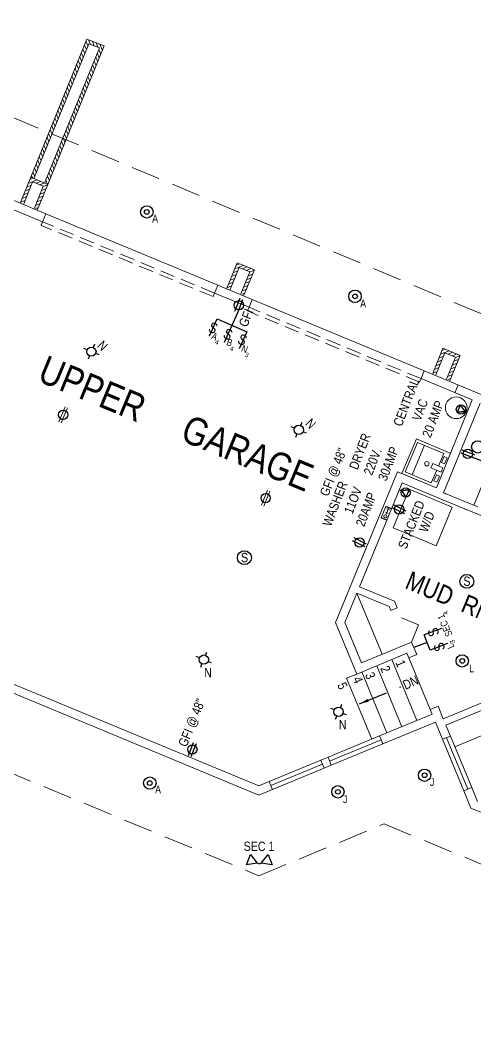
# Model space of a CAD drawing. Header units: inches. Extents: x 2775 to 14269, y 3098 to 7295.
# Drawn here: x 12270 to 12564, y 3712 to 4355 of the extents above; entities that cross this region are included whole.
import ezdxf

# ---------------------------------------------------------------- set-up
doc = ezdxf.new("R2010")
doc.units = ezdxf.units.IN
doc.header["$LTSCALE"] = 0.5
doc.header["$MEASUREMENT"] = 0
doc.linetypes.add('HIDDEN', pattern=[0.375, 0.25, -0.125])
for name, color, linetype, lineweight in [('APPLIANCES', 250, 'CONTINUOUS', 9), ('ELEC', 6, 'CONTINUOUS', 30), ('FOUNDATION', 250, 'CONTINUOUS', 9), ('INT WALLS', 250, 'CONTINUOUS', 9), ('MASONRY', 250, 'HIDDEN', 9), ('MILLWORK', 250, 'CONTINUOUS', 20), ('PLUMBING', 250, 'CONTINUOUS', 20), ('ROOFLINE', 250, 'HIDDEN', 9), ('ROOM TEXT', 252, 'CONTINUOUS', 20), ('WALLS', 250, 'CONTINUOUS', 9), ('WINDOWS', 250, 'CONTINUOUS', 9)]:
    doc.layers.add(name, color=color, linetype=linetype, lineweight=lineweight)
for name, color, linetype in [('ELECTRICAL', 1, 'CONTINUOUS'), ('LLPLUMBING', 250, 'CONTINUOUS'), ('STAIRS', 250, 'CONTINUOUS')]:
    doc.layers.add(name, color=color, linetype=linetype)
doc.styles.add('ARCHENT', font='technical.ttf', dxfattribs={"height": 6})
doc.styles.add('ARCHENTLTD', font='technical.ttf', dxfattribs={"height": 6})
doc.dimstyles.new('ARCHENTLTD', dxfattribs={"dimtxt": 12, "dimasz": 6, "dimexe": 9, "dimexo": 3, "dimgap": 1, "dimtad": 0, "dimdec": 4, "dimzin": 1, "dimdsep": 46, "dimlunit": 4, "dimtxsty": 'ARCHENT', "dimcen": 6, "dimaunit": 1, "dimadec": 5, "dimazin": 0, "dimtfac": 1, "dimtdec": 4, "dimtofl": 0, "dimtmove": 0, "dimatfit": 3, "dimfxl": 0, "dimfrac": 2, "dimtolj": 1, "dimtzin": 0, "dimarcsym": 0})

msp = doc.modelspace()

# ---------------------------------------------------------------- hatches: boundary and pattern name
at = {"layer": 'MASONRY', "linetype": 'Continuous', "lineweight": 9, "ltscale": 150}
h = msp.add_hatch(dxfattribs=at)
h.set_pattern_fill('ANSI31', color=256, scale=15, angle=67.5, style=0)
h.paths.add_polyline_path([(12314.63, 4339.49), (12321.62, 4336.83), (12297.91, 4278.53), (12300.05, 4277.64), (12324.63, 4338.09), (12313.37, 4342.37), (12288.97, 4282.28), (12291.04, 4281.41)])
h = msp.add_hatch(dxfattribs=at)
h.set_pattern_fill('ANSI31', color=256, scale=15, angle=67.5, style=0)
h.paths.add_polyline_path([(12291.04, 4281.41), (12288.97, 4282.28), (12277.25, 4253.44), (12279.33, 4252.58)])
h.paths.add_polyline_path([(12300.05, 4277.64), (12297.91, 4278.53), (12286.21, 4249.75), (12288.35, 4248.87)])
at = {"layer": 'MASONRY', "lineweight": 9, "ltscale": 75}
h = msp.add_hatch(dxfattribs=at)
h.set_pattern_fill('ANSI31', color=256, scale=15, angle=22.5, style=0)
h.set_pattern_definition([(202.555994, (5325.9972, 16094.8398), (-0.719224, 1.73157207), [])])
h.paths.add_polyline_path([(12272.89, 4236.71), (12270.46, 4236.71), (12277.25, 4253.44), (12288.35, 4248.87), (12281.48, 4232.17), (12279.76, 4233.89), (12285.41, 4247.65), (12278.48, 4250.5)])
h = msp.add_hatch(dxfattribs=at)
h.set_pattern_fill('ANSI31', color=256, scale=15, angle=22.5, style=0)
h.set_pattern_definition([(202.555994, (5459.0248, 16039.7), (-0.719224, 1.73157207), [])])
h.paths.add_polyline_path([(12405.91, 4181.57), (12403.49, 4181.57), (12410.28, 4198.3), (12421.38, 4193.73), (12414.51, 4177.03), (12412.79, 4178.75), (12418.44, 4192.51), (12411.51, 4195.36)])
h = msp.add_hatch(dxfattribs=at)
h.set_pattern_fill('ANSI31', color=256, scale=15, angle=22.5, style=0)
h.set_pattern_definition([(202.555994, (5591.6893, 15984.6607), (-0.719224, 1.73157207), [])])
h.paths.add_polyline_path([(12538.58, 4126.54), (12536.15, 4126.53), (12542.94, 4143.26), (12554.04, 4138.69), (12547.18, 4121.99), (12545.45, 4123.72), (12551.11, 4137.47), (12544.18, 4140.32)])

# ---------------------------------------------------------------- linework, layer by layer
at = {"layer": 'APPLIANCES', "ltscale": 50}
for p, q in [((12521.22, 4052.4), (12510.93, 4027.43)), ((12548.93, 4040.91), (12538.65, 4015.94))]:
    msp.add_line(p, q, dxfattribs=at)
at = {"layer": 'ELEC', "color": 1, "linetype": 'Continuous', "ltscale": 0.75}
for p, q in [((12392.54, 4151.28), (12397.42, 4162.24)), ((12402.15, 4147.22), (12410.7, 4166.4)), ((12411.77, 4143.16), (12416.65, 4154.11)), ((12541.94, 3962.74), (12530.92, 3958.52)), ((12532.79, 3953.65), (12524.2, 3950.36)), ((12545.86, 3953.07), (12534.66, 3948.78))]:
    msp.add_line(p, q, dxfattribs=at)
at = {"layer": 'ELEC', "color": 1, "linetype": 'Continuous', "lineweight": 30, "ltscale": 25}
for p, q in [((12397.42, 4162.24), (12416.48, 4153.75)), ((12534.66, 3948.78), (12530.92, 3958.52))]:
    msp.add_line(p, q, dxfattribs=at)
at = {"layer": 'ELEC', "color": 7, "linetype": 'Continuous', "ltscale": 150}
for p, q in [((12313.55, 4142.19), (12311.38, 4143.08)), ((12318.32, 4145.9), (12317.47, 4143.83)), ((12315.17, 4138.29), (12314.31, 4136.2)), ((12321.33, 4138.97), (12319.09, 4139.9)), ((12447.21, 4091.78), (12445.05, 4092.68)), ((12451.99, 4095.49), (12451.13, 4093.42)), ((12448.84, 4087.88), (12447.98, 4085.8)), ((12454.99, 4088.56), (12452.76, 4089.49)), ((12386.02, 3943.75), (12383.85, 3944.64)), ((12389.93, 3945.36), (12390.79, 3947.45)), ((12386.78, 3937.75), (12387.63, 3939.82)), ((12393.8, 3940.53), (12391.56, 3941.46)), ((12472.91, 3910.19), (12470.74, 3911.09)), ((12476.82, 3911.8), (12477.68, 3913.89)), ((12473.67, 3904.19), (12474.53, 3906.26)), ((12480.69, 3906.97), (12478.45, 3907.9))]:
    msp.add_line(p, q, dxfattribs=at)
at = {"layer": 'ELEC', "color": 7, "linetype": 'Continuous', "lineweight": 9, "ltscale": 150}
for p, q in [((12295.39, 4095.79), (12299.4, 4105.49)), ((12296.84, 4095.09), (12300.85, 4104.79)), ((12425.93, 4042.1), (12429.94, 4051.8)), ((12427.38, 4041.4), (12431.39, 4051.09))]:
    msp.add_line(p, q, dxfattribs=at)
at = {"layer": 'ELEC', "color": 4, "linetype": 'Continuous', "ltscale": 7.5}
for centre in [(12352.05, 4231.11), (12486.27, 4176.71), (12531.09, 3868.08), (12353.99, 3863.05), (12475.23, 3857.4)]:
    msp.add_circle(centre, 4, dxfattribs=at)
at = {"layer": 'ELEC', "color": 4, "linetype": 'Continuous'}
for centre in [(12352.05, 4231.11), (12486.27, 4176.71), (12531.09, 3868.08), (12353.99, 3863.05), (12475.23, 3857.4)]:
    msp.add_circle(centre, 1.5, dxfattribs=at)
at = {"layer": 'ELEC', "color": 7, "linetype": 'Continuous', "ltscale": 7.5}
for centre in [(12316.32, 4141.06), (12449.99, 4090.65), (12388.78, 3942.59), (12475.67, 3909.03)]:
    msp.add_circle(centre, 3, dxfattribs=at)
at = {"layer": 'ELEC', "color": 7, "linetype": 'Continuous', "lineweight": 30, "ltscale": 7.5}
for centre in [(12298.12, 4100.38), (12428.66, 4046.68)]:
    msp.add_circle(centre, 3, dxfattribs=at)
at = {"layer": 'ELEC', "color": 6, "linetype": 'Continuous', "lineweight": 30, "ltscale": 7.5}
for centre in [(12565.43, 4079.69), (12555.37, 3941.76)]:
    msp.add_circle(centre, 4, dxfattribs=at)
at = {"layer": 'ELEC', "color": 6, "linetype": 'Continuous'}
msp.add_circle((12555.37, 3941.76), 1.5, dxfattribs=at)
at = {"layer": 'ELECTRICAL', "color": 1, "linetype": 'Continuous', "ltscale": 0.75}
for p, q in [((12408.83, 4167.13), (12412.14, 4175.5)), ((12410.7, 4166.4), (12414, 4174.77)), ((12554.3, 4106.8), (12552.1, 4102.11)), ((12557.24, 4102.58), (12554.3, 4106.8)), ((12557.24, 4102.58), (12552.1, 4102.11)), ((12558.54, 4101.98), (12557.24, 4102.58)), ((12554.39, 4075.81), (12562.82, 4072.65)), ((12555.09, 4077.69), (12563.52, 4074.52)), ((12563.02, 4072.61), (12571.45, 4069.45)), ((12514.87, 4052.09), (12516.17, 4051.49)), ((12516.17, 4051.49), (12521.32, 4051.96)), ((12516.17, 4051.49), (12519.11, 4047.27)), ((12519.11, 4047.27), (12521.32, 4051.96)), ((12518.27, 4036.5), (12510.21, 4040.5)), ((12519.16, 4038.29), (12511.1, 4042.29)), ((12493.67, 4017.01), (12485.61, 4021.01)), ((12492.78, 4015.21), (12484.72, 4019.22)), ((12378.83, 3880.91), (12382.24, 3889.25)), ((12380.69, 3880.15), (12384.09, 3888.49))]:
    msp.add_line(p, q, dxfattribs=at)
at = {"layer": 'ELECTRICAL', "color": 1, "linetype": 'Continuous', "ltscale": 0.375}
for p, q in [((12554.3, 4106.8), (12552.1, 4102.11)), ((12557.24, 4102.58), (12554.3, 4106.8)), ((12552.1, 4102.11), (12557.24, 4102.58)), ((12521.32, 4051.96), (12516.17, 4051.49)), ((12516.17, 4051.49), (12519.11, 4047.27)), ((12519.11, 4047.27), (12521.32, 4051.96))]:
    msp.add_line(p, q, dxfattribs=at)
at = {"layer": 'ELECTRICAL', "color": 7, "linetype": 'Continuous', "ltscale": 0.375}
for p, q in [((12416.22, 3810.39), (12418.82, 3817.07)), ((12418.82, 3817.07), (12423.28, 3811.53)), ((12425.87, 3811.44), (12430.34, 3817.03)), ((12430.34, 3817.03), (12432.91, 3810.34)), ((12423.28, 3811.53), (12416.22, 3810.39)), ((12432.91, 3810.34), (12425.87, 3811.44))]:
    msp.add_line(p, q, dxfattribs=at)
at = {"layer": 'ELECTRICAL', "color": 7, "linetype": 'Continuous', "ltscale": 0.75}
for q in [(12423.28, 3811.53), (12425.87, 3811.44)]:
    msp.add_line((12424.56, 3810.89), q, dxfattribs=at)
at = {"layer": 'ELECTRICAL', "color": 1, "linetype": 'Continuous', "lineweight": 30, "ltscale": 0.75}
for centre in [(12411.4, 4170.96), (12554.54, 4103.83), (12558.96, 4075.18), (12518.88, 4050.25), (12514.68, 4039.38), (12489.19, 4018.1), (12381.44, 3884.71)]:
    msp.add_circle(centre, 2.98, dxfattribs=at)
at = {"layer": 'ELECTRICAL', "color": 7, "linetype": 'Continuous', "lineweight": 30, "ltscale": 0.75}
for centre in [(12414.95, 4008.3), (12558.3, 3993.02)]:
    msp.add_circle(centre, 4.48, dxfattribs=at)
at = {"layer": 'ELECTRICAL', "color": 1, "linetype": 'Continuous', "ltscale": 0.75}
for points in [[(12557.24, 4102.58), (12554.3, 4106.8), (12552.1, 4102.11), (12557.24, 4102.58)], [(12516.17, 4051.49), (12519.11, 4047.27), (12521.32, 4051.96), (12516.17, 4051.49)]]:
    msp.add_solid(points, dxfattribs=at)
at = {"layer": 'FOUNDATION', "lineweight": 9, "ltscale": 1.5}
for p, q in [((12279.33, 4252.58), (12314.63, 4339.49)), ((12321.62, 4336.83), (12286.21, 4249.75)), ((12314.63, 4339.49), (12321.62, 4336.83))]:
    msp.add_line(p, q, dxfattribs=at)
at = {"layer": 'FOUNDATION', "lineweight": 9, "ltscale": 50}
msp.add_line((12397.88, 4183.9), (12287.02, 4229.85), dxfattribs=at)
at = {"layer": 'FOUNDATION', "lineweight": 20, "ltscale": 75}
for p, q in [((12284.87, 4224.79), (12283.91, 4222.48)), ((12284.92, 4224.77), (12283.96, 4222.46)), ((12395.77, 4178.82), (12394.81, 4176.51)), ((12417.94, 4169.63), (12416.99, 4167.32)), ((12528.8, 4123.68), (12527.84, 4121.37))]:
    msp.add_line(p, q, dxfattribs=at)
at = {"layer": 'FOUNDATION', "linetype": 'HIDDEN', "lineweight": 9, "ltscale": 75}
for p, q in [((12394.81, 4176.51), (12283.96, 4222.46)), ((12395.77, 4178.82), (12284.92, 4224.77)), ((12528.8, 4123.68), (12417.94, 4169.63)), ((12527.84, 4121.37), (12416.99, 4167.32))]:
    msp.add_line(p, q, dxfattribs=at)
at = {"layer": 'FOUNDATION', "lineweight": 20, "ltscale": 50}
msp.add_line((12530.91, 4128.76), (12420.05, 4174.71), dxfattribs=at)
at = {"layer": 'INT WALLS', "ltscale": 50}
for p, q in [((12565.5, 4041), (12543.35, 4050.16)), ((12513.52, 3976.06), (12509.36, 3974.34))]:
    msp.add_line(p, q, dxfattribs=at)
at = {"layer": 'INT WALLS', "ltscale": 75}
for p, q in [((12511.8, 3980.22), (12489.12, 3989.56)), ((12508.35, 3976.77), (12487.4, 3985.4)), ((12527.28, 3964.97), (12516.19, 3969.56)), ((12522.68, 3953.88), (12527.28, 3964.97)), ((12543.12, 3904.44), (12590.11, 3923.91)), ((12544.84, 3900.28), (12573.94, 3912.34))]:
    msp.add_line(p, q, dxfattribs=at)
at = {"layer": 'INT WALLS', "linetype": 'Continuous', "ltscale": 25}
for p, q in [((12508.35, 3976.77), (12509.36, 3974.34)), ((12511.8, 3980.22), (12513.52, 3976.06))]:
    msp.add_line(p, q, dxfattribs=at)
at = {"layer": 'LLPLUMBING', "linetype": 'Continuous', "lineweight": 20, "ltscale": 175}
msp.add_line((12506.1, 4041.37), (12503.1, 4033.95), dxfattribs=at)
at = {"layer": 'LLPLUMBING', "linetype": 'Continuous', "ltscale": 175}
for p, q in [((12509.85, 4039.82), (12506.1, 4041.37)), ((12506.8, 4032.43), (12503.1, 4033.96))]:
    msp.add_line(p, q, dxfattribs=at)
at = {"layer": 'LLPLUMBING', "linetype": 'Continuous', "lineweight": 9, "ltscale": 175}
for p, q in [((12508.58, 4039.03), (12506.72, 4039.77)), ((12508.02, 4040.33), (12507.27, 4038.47)), ((12507.73, 4036.87), (12505.87, 4037.62)), ((12507.17, 4038.17), (12506.43, 4036.32))]:
    msp.add_line(p, q, dxfattribs=at)
msp.add_circle((12505.83, 4034.91), 1, dxfattribs=at)
at = {"layer": 'MASONRY', "linetype": 'Continuous', "lineweight": 9, "ltscale": 1.5}
for p, q in [((12277.25, 4253.44), (12313.37, 4342.37)), ((12313.37, 4342.37), (12324.63, 4338.09)), ((12324.63, 4338.09), (12288.35, 4248.87))]:
    msp.add_line(p, q, dxfattribs=at)
at = {"layer": 'MASONRY', "linetype": 'Continuous', "ltscale": 1.5}
for p, q in [((12270.65, 4237.17), (12277.25, 4253.44)), ((12277.25, 4253.44), (12288.35, 4248.87)), ((12288.35, 4248.87), (12281.66, 4232.61)), ((12403.67, 4182.04), (12410.28, 4198.3)), ((12410.28, 4198.3), (12421.38, 4193.73)), ((12421.38, 4193.73), (12414.69, 4177.47)), ((12536.34, 4126.99), (12542.94, 4143.26)), ((12542.94, 4143.26), (12554.04, 4138.69)), ((12554.04, 4138.69), (12547.35, 4122.42))]:
    msp.add_line(p, q, dxfattribs=at)
at = {"layer": 'MILLWORK', "linetype": 'Continuous', "lineweight": 9, "ltscale": 50}
msp.add_line((12586.59, 4099.72), (12562.78, 4042.1), dxfattribs=at)
at = {"layer": 'MILLWORK', "ltscale": 75}
for p, q in [((12548.93, 4040.91), (12521.22, 4052.4)), ((12538.65, 4015.94), (12510.93, 4027.43))]:
    msp.add_line(p, q, dxfattribs=at)
at = {"layer": 'MILLWORK', "ltscale": 50}
msp.add_line((12487.4, 3985.4), (12503.74, 3946.04), dxfattribs=at)
at = {"layer": 'PLUMBING', "linetype": 'Continuous', "lineweight": 9, "ltscale": 0.25}
for p, q in [((12516.53, 4062.63), (12525.88, 4084.78)), ((12525.88, 4084.78), (12548.04, 4075.43)), ((12518.51, 4063.6), (12526.53, 4082.6)), ((12522.99, 4061.71), (12531.01, 4080.71)), ((12526.53, 4082.6), (12543.46, 4075.45)), ((12543.46, 4075.45), (12539.99, 4067.24)), ((12538.68, 4053.28), (12516.53, 4062.63)), ((12535.44, 4056.45), (12518.51, 4063.6)), ((12538.92, 4064.69), (12535.44, 4056.45))]:
    msp.add_line(p, q, dxfattribs=at)
at = {"layer": 'PLUMBING', "lineweight": 9, "ltscale": 12}
for points in [[(12543.73, 4073.54), (12545.71, 4072.7), (12544.04, 4068.75), (12542.06, 4069.58)], [(12536.34, 4068.89), (12542.93, 4066.11), (12541.82, 4063.47), (12535.22, 4066.26)], [(12538.72, 4061.67), (12540.7, 4060.83), (12539.03, 4056.88), (12537.05, 4057.71)]]:
    msp.add_lwpolyline(points, close=True, dxfattribs=at)
at = {"layer": 'PLUMBING', "linetype": 'Continuous', "lineweight": 9, "ltscale": 0.25}
for centre, radius in [((12551.48, 4104.93), 7), ((12532.52, 4068.82), 1.43)]:
    msp.add_circle(centre, radius, dxfattribs=at)
at = {"layer": 'ROOFLINE', "linetype": 'HIDDEN', "ltscale": 150}
for p, q in [((12593.36, 4154.73), (12115.85, 4354.82)), ((12207.79, 3893.09), (12424.32, 3803.34)), ((12424.32, 3803.34), (12504.98, 3836.71)), ((12504.98, 3836.71), (12807.21, 3711.62))]:
    msp.add_line(p, q, dxfattribs=at)
at = {"layer": 'STAIRS', "lineweight": 9, "ltscale": 75}
for p, q in [((12520.94, 3943.69), (12534.71, 3910.43)), ((12579.66, 3898.51), (12550.55, 3886.47))]:
    msp.add_line(p, q, dxfattribs=at)
at = {"layer": 'STAIRS', "linetype": 'Continuous', "lineweight": 9, "ltscale": 25}
for p, q in [((12500.27, 3938.65), (12516.5, 3899.38)), ((12509.98, 3942.66), (12526.2, 3903.39)), ((12480.86, 3930.63), (12497.1, 3891.35)), ((12490.57, 3934.63), (12506.8, 3895.36))]:
    msp.add_line(p, q, dxfattribs=at)
at = {"layer": 'STAIRS', "linetype": 'Continuous', "lineweight": 9, "ltscale": 50}
msp.add_line((12487.41, 3933.32), (12480.86, 3930.63), dxfattribs=at)
at = {"layer": 'WALLS', "ltscale": 1.5}
for p, q in [((12272.72, 4236.31), (12278.48, 4250.5)), ((12278.48, 4250.5), (12285.41, 4247.65)), ((12285.36, 4247.67), (12279.58, 4233.47)), ((12405.75, 4181.17), (12411.51, 4195.36)), ((12411.51, 4195.36), (12418.44, 4192.51)), ((12418.44, 4192.51), (12412.61, 4178.33)), ((12538.41, 4126.13), (12544.18, 4140.32)), ((12544.18, 4140.32), (12551.11, 4137.47)), ((12551.11, 4137.47), (12545.28, 4123.29))]:
    msp.add_line(p, q, dxfattribs=at)
at = {"layer": 'WALLS', "ltscale": 75}
for p, q in [((12264.85, 4239.04), (12287.02, 4229.85)), ((12287.02, 4229.85), (12284.92, 4224.77)), ((12287.02, 4229.85), (12284.92, 4224.76)), ((12397.88, 4183.9), (12395.77, 4178.82)), ((12397.88, 4183.9), (12420.05, 4174.71)), ((12420.05, 4174.71), (12417.94, 4169.63)), ((12530.9, 4128.76), (12528.8, 4123.68)), ((12593.29, 4102.72), (12530.91, 4128.76)), ((12552.71, 4119.66), (12550.61, 4114.58)), ((12538.68, 4053.28), (12513.68, 4063.64)), ((12541.69, 4046.08), (12516.67, 4056.45)), ((12672.76, 3991.73), (12541.69, 4046.08)), ((12207.76, 3945.07), (12424.33, 3855.3)), ((12520.95, 3943.71), (12526.02, 3945.8)), ((12534.68, 3910.43), (12539.77, 3912.53)), ((12534.68, 3910.43), (12535.92, 3907.44)), ((12504.22, 3888.35), (12538.03, 3902.34)), ((12538.03, 3902.34), (12542.62, 3891.25)), ((12504.22, 3888.36), (12502.11, 3893.44)), ((12542.62, 3891.25), (12547.7, 3893.35)), ((12470.95, 3874.59), (12468.85, 3879.67)), ((12466.33, 3872.68), (12464.23, 3877.76)), ((12466.34, 3872.67), (12470.96, 3874.59)), ((12433.07, 3858.91), (12430.97, 3863.99)), ((12556.38, 3857.99), (12561.46, 3860.09)), ((12424.33, 3855.3), (12433.07, 3858.91)), ((12556.38, 3857.99), (12560.97, 3846.9)), ((12560.97, 3846.9), (12649.65, 3810.13))]:
    msp.add_line(p, q, dxfattribs=at)
at = {"layer": 'WALLS', "ltscale": 50}
for p, q in [((12284.92, 4224.77), (12262.74, 4233.96)), ((12417.94, 4169.63), (12395.77, 4178.82)), ((12561.83, 4109.99), (12528.8, 4123.68)), ((12561.83, 4109.99), (12538.68, 4053.26)), ((12566.91, 4107.88), (12543.35, 4050.16)), ((12513.68, 4063.64), (12473.65, 3966.47)), ((12516.67, 4056.45), (12489.12, 3989.56)), ((12487.4, 3985.4), (12479.6, 3966.47)), ((12473.65, 3966.47), (12487.41, 3933.32)), ((12479.6, 3966.47), (12490.38, 3940.51)), ((12424.34, 3861.25), (12207.76, 3951.02)), ((12522.68, 3953.88), (12490.38, 3940.51)), ((12519.7, 3946.69), (12487.41, 3933.32)), ((12539.77, 3912.53), (12543.12, 3904.44)), ((12535.92, 3907.44), (12502.11, 3893.44)), ((12544.84, 3900.28), (12547.7, 3893.35)), ((12468.85, 3879.67), (12464.23, 3877.76)), ((12430.97, 3863.99), (12424.34, 3861.25)), ((12561.46, 3860.09), (12565.18, 3851.11))]:
    msp.add_line(p, q, dxfattribs=at)
at = {"layer": 'WALLS', "lineweight": 9, "ltscale": 50}
for p, q in [((12555, 4118.7), (12556.39, 4118.13)), ((12552.9, 4113.61), (12554.29, 4113.04)), ((12542.21, 4045.77), (12543.6, 4045.19)), ((12543.93, 4049.92), (12545.32, 4049.36)), ((12557, 4039.65), (12558.38, 4039.07)), ((12558.72, 4043.8), (12560.11, 4043.24))]:
    msp.add_line(p, q, dxfattribs=at)
at = {"layer": 'WALLS', "linetype": 'Continuous', "ltscale": 25}
msp.add_line((12522.68, 3953.88), (12526.02, 3945.8), dxfattribs=at)
at = {"layer": 'WALLS', "ltscale": 25}
msp.add_line((12519.7, 3946.69), (12520.94, 3943.7), dxfattribs=at)
at = {"layer": 'WALLS', "lineweight": 20, "ltscale": 50}
for p, q in [((12502.11, 3893.44), (12468.85, 3879.67)), ((12547.7, 3893.35), (12561.46, 3860.09)), ((12464.23, 3877.76), (12430.97, 3863.99))]:
    msp.add_line(p, q, dxfattribs=at)
at = {"layer": 'WALLS', "lineweight": 20, "ltscale": 75}
for p, q in [((12470.96, 3874.59), (12504.22, 3888.35)), ((12542.62, 3891.25), (12556.38, 3857.99)), ((12433.07, 3858.91), (12466.34, 3872.67))]:
    msp.add_line(p, q, dxfattribs=at)
at = {"layer": 'WINDOWS', "lineweight": 9, "ltscale": 75}
for p, q in [((12545.16, 3892.3), (12558.92, 3859.04)), ((12469.9, 3877.13), (12503.17, 3890.9)), ((12432.02, 3861.45), (12465.28, 3875.22))]:
    msp.add_line(p, q, dxfattribs=at)

# ---------------------------------------------------------------- texts
at = {"layer": 'ELEC', "color": 1, "linetype": 'Continuous', "ltscale": 0.75, "char_height": 6.75, "style": 'ARCHENT'}
for insert, width, attachment_point, rotation in [((12391.06, 4154.25), 5.5312, 7, 335.98615), ((12400.68, 4150.19), 5.5312, 7, 335.98615), ((12409.92, 4146.6), 5.5312, 7, 335.98615), ((12532.68, 3961.44), 5.5312, 3, 110.96058), ((12536.49, 3951.9), 4.8708, 3, 110.96058)]:
    msp.add_mtext('S', dxfattribs=dict(at, insert=insert, width=width, attachment_point=attachment_point, rotation=rotation))
at = {"layer": 'ELECTRICAL', "color": 7, "linetype": 'Continuous', "ltscale": 0.375, "attachment_point": 1, "style": 'ARCHENT'}
for s, insert, char_height, width in [('A', (12355.49, 4229.28), 5, 26.5), ('A', (12489.59, 4174.55), 5, 26.5), ('S', (12412.75, 4011.4), 6, 6.875), ('S', (12556.1, 3996.12), 6, 6.875), ('N', (12388.95, 3937.24), 6, 7), ('L', (12559.84, 3939.44), 5, 26.5), ('N', (12475.84, 3903.69), 6, 7), ('J', (12534.56, 3866.2), 5, 26.5), ('A', (12357.4, 3861.37), 5, 26.5), ('J', (12478.53, 3855.11), 5, 26.5), ('SEC 1', (12414.47, 3825.31), 6, 26.5)]:
    msp.add_mtext(s, dxfattribs=dict(at, insert=insert, char_height=char_height, width=width))
at = {"layer": 'ELECTRICAL', "color": 1, "linetype": 'Continuous', "ltscale": 0.75, "insert": (12411.11, 4158.66), "char_height": 6, "width": 12.375, "attachment_point": 1, "rotation": 68.48852, "style": 'ARCHENT'}
msp.add_mtext('GFI', dxfattribs=at)
at = {"layer": 'ELECTRICAL', "color": 1, "linetype": 'Continuous', "ltscale": 0.375, "width": 19.875, "attachment_point": 1, "style": 'ARCHENT'}
for s, insert, char_height, rotation in [('A', (12395.02, 4153.74), 4.5, 338.34444), ('B', (12404.64, 4149.67), 4.5, 338.34444), ('4', (12396.77, 4148.93), 3, 338.34444), ('4', (12406.39, 4144.87), 3, 338.34444), ('N', (12414.25, 4145.61), 4.5, 338.34444), ('3', (12416, 4140.8), 3, 338.34444), ('SEC 1', (12545.09, 3956.86), 4.5, 113.34444), ('4', (12543.8, 3970.95), 3, 113.34444), ('L', (12546.3, 3948.97), 4.5, 113.34444), ('3', (12548.09, 3952.46), 3, 113.34444)]:
    msp.add_mtext(s, dxfattribs=dict(at, insert=insert, char_height=char_height, rotation=rotation))
at = {"layer": 'ELECTRICAL', "color": 7, "linetype": 'Continuous', "ltscale": 0.375, "char_height": 6, "style": 'ARCHENT'}
for s, insert, width, attachment_point, rotation in [('N', (12319.69, 4144.5), 7, 7, 315.08184), ('N', (12453.88, 4094.32), 7, 7, 315.08184), ('W/D', (12527.24, 4026.36), 26.5, 1, 68.18978)]:
    msp.add_mtext(s, dxfattribs=dict(at, insert=insert, width=width, attachment_point=attachment_point, rotation=rotation))
at = {"layer": 'ELECTRICAL', "color": 1, "linetype": 'Continuous', "ltscale": 0.375, "char_height": 6, "rotation": 68.82111, "style": 'ARCHENT'}
for s, insert, attachment_point in [('CENTRAL\\P    VAC\\P20 AMP', (12510.69, 4094.54), 1), ('DRYER\\P220V.\\P30AMP', (12482.26, 4066.65), 1), ('WASHER\\P11OV\\P20AMP', (12476.01, 4058.19), 3)]:
    msp.add_mtext(s, dxfattribs=dict(at, insert=insert, attachment_point=attachment_point))
at = {"layer": 'ELECTRICAL', "color": 1, "linetype": 'Continuous', "ltscale": 0.75, "char_height": 6, "attachment_point": 1, "rotation": 67.80417, "style": 'ARCHENT'}
for insert in [(12463.34, 4049.6), (12372.08, 3888.13)]:
    msp.add_mtext('GFI @ 48"', dxfattribs=dict(at, insert=insert))
at = {"layer": 'ELECTRICAL', "color": 7, "linetype": 'Continuous', "ltscale": 0.375, "insert": (12513.74, 4015.63), "char_height": 6, "attachment_point": 1, "rotation": 68.18978, "style": 'ARCHENT'}
msp.add_mtext('STACKED', dxfattribs=at)
at = {"layer": 'ROOFLINE', "lineweight": 20, "ltscale": 150, "char_height": 6, "width": 14.1875, "attachment_point": 1, "style": 'ARCHENTLTD'}
for s, insert, rotation in [('2', (12507.91, 3939.4), 293.60908), ('1', (12517.7, 3943.05), 293.60908), ('4', (12490.14, 3932.44), 293.60908), ('3', (12498.11, 3935.26), 293.60908), ('DN', (12516.37, 3928.61), 23.61161), ('5', (12480.2, 3928.63), 293.60908)]:
    msp.add_mtext(s, dxfattribs=dict(at, insert=insert, rotation=rotation))
at = {"layer": 'ROOM TEXT', "width": 271, "attachment_point": 1, "rotation": 337.5, "style": 'ARCHENTLTD'}
for s, insert, char_height in [('UPPER     GARAGE ', (12287.64, 4139.06, -1373.14), 18), ('MUD  RM', (12522.33, 3999.95, -1373.14), 12)]:
    msp.add_mtext(s, dxfattribs=dict(at, insert=insert, char_height=char_height))

# ---------------------------------------------------------------- leaders
at = {"layer": 'ROOFLINE', "lineweight": 20, "ltscale": 150}
msp.add_leader([(12489.18, 3914.07), (12515.74, 3925.14)], dimstyle='ARCHENTLTD', override={"dimgap": 1, "dimtad": 0}, dxfattribs=at)

doc.saveas('drawing.dxf')
